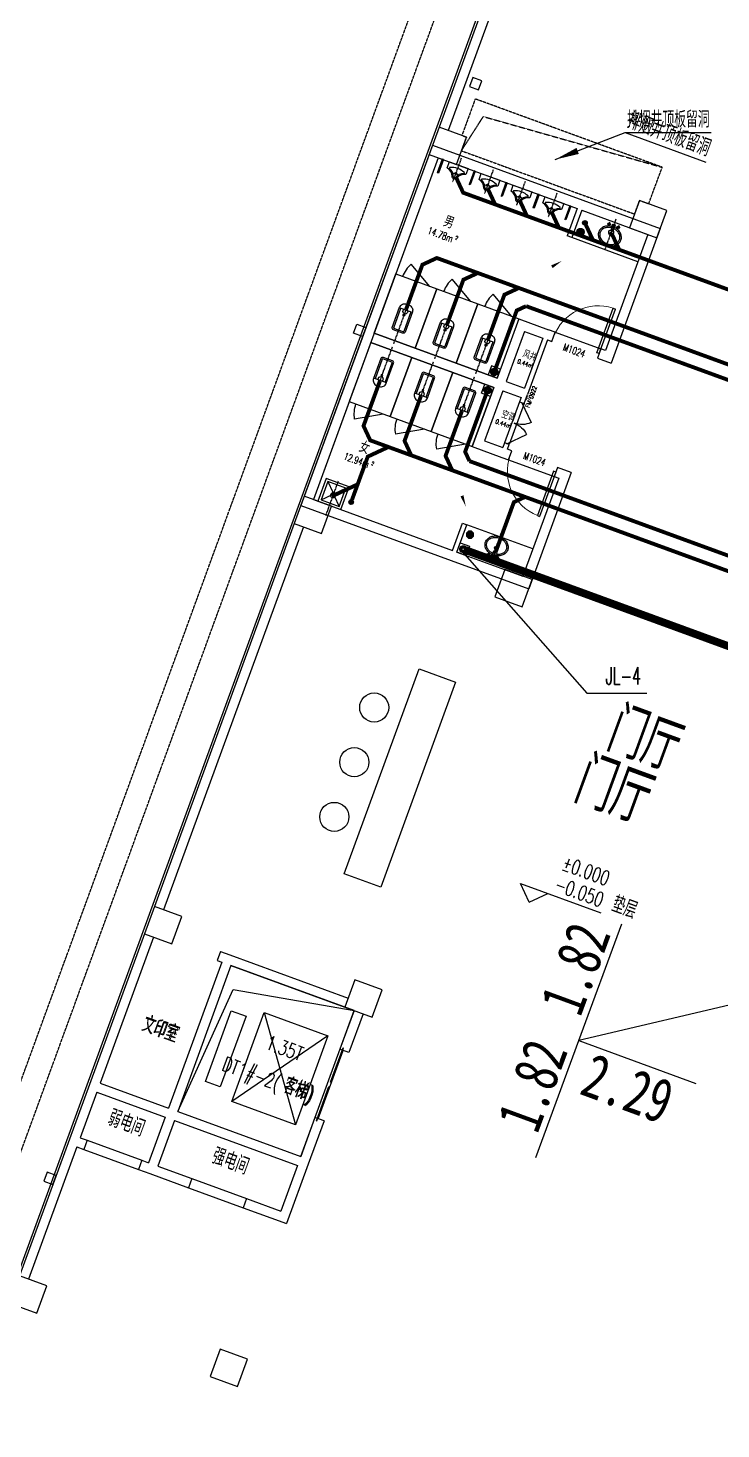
# Model space of a CAD drawing. Extents: x -111898 to 889894, y -2 to 1194865.
# Drawn here: x 711754 to 726037, y 953080 to 981947 of the extents above; entities that cross this region are included whole.
import ezdxf

# ---------------------------------------------------------------- set-up
doc = ezdxf.new("R2010")
doc.units = 0
doc.header["$LTSCALE"] = 10
doc.header["$MEASUREMENT"] = 0
for name, pattern in [('10平面$0$DASH', [0.35, 0.25, -0.1]), ('10平面$1$DOTE', [2.42, 2, -0.2, 0.02, -0.2]), ('DOTE', [2.42, 2, -0.2, 0.02, -0.2])]:
    doc.linetypes.add(name, pattern=pattern)
doc.layers.get('Defpoints').update_dxf_attribs({"color": 210})
for name, color, linetype in [('0-WALL', 252, 'Continuous'), ('1-单体污水', 50, 'Continuous'), ('10平面$1$A-AXIS-DOTE', 14, '10平面$1$DOTE'), ('A-AXIS-DOTE', 14, 'DOTE'), ('A-AXIS-SYMB', 3, 'Continuous'), ('A-CURTAIN', 134, 'Continuous'), ('A-TEXT', 61, 'Continuous'), ('A-WC', 223, 'Continuous'), ('A-防火门窗', 1, 'Continuous'), ('AS-WALL', 40, 'Continuous'), ('DIM_给水', 3, 'Continuous'), ('EQUIP_地漏', 7, 'Continuous'), ('PUB_TEXT', 7, 'Continuous'), ('SB_ZF污水', 2, 'Continuous'), ('WALL', 252, 'Continuous'), ('WINDOW', 252, 'Continuous'), ('建-引出', 3, 'Continuous'), ('建-房间', 252, 'Continuous'), ('建-门', 4, 'Continuous'), ('建-门窗编号', 7, 'Continuous'), ('污水标高', 2, 'Continuous')]:
    doc.layers.add(name, color=color, linetype=linetype)
for name, color, linetype, lineweight in [('GPS-ZF给水', 3, 'TG_J', 60), ('LG-ZF污水', 2, 'Continuous', 60), ('LG-ZF给水', 3, 'Continuous', 60)]:
    doc.layers.add(name, color=color, linetype=linetype, lineweight=lineweight)
doc.styles.add('-宋体', font='', dxfattribs={"width": 0.75})
doc.styles.add('10平面$0$A-STANDARD', font='SIMPLEX', dxfattribs={"bigfont": 'GBCBIG'})
doc.styles.add('10平面$0$Standard', font='gbenor.shx', dxfattribs={"bigfont": 'gbcbig.shx'})
doc.styles.add('_TWT_SERIAL', font='SIMPLEX', dxfattribs={"width": 0.8, "height": 3, "bigfont": 'HZTXT'})
doc.styles.add('A-AREA', font='SIMPLEX', dxfattribs={"bigfont": 'GBCBIG'})
doc.styles.add('A-STANDARD', font='SIMPLEX', dxfattribs={"bigfont": 'GBCBIG'})
doc.styles.add('A-WIN-LABEL', font='SIMPLEX', dxfattribs={"bigfont": 'GBCBIG'})
doc.styles.get("Standard").update_dxf_attribs({"font": 'gbenor.shx', "bigfont": 'gbcbig.shx'})
doc.styles.add('TG_LINETYPE', font='SIMPLEX', dxfattribs={"width": 0.8, "height": 3.5, "bigfont": 'HZTXT'})
doc.styles.get('-宋体').set_extended_font_data('SimSun')
doc.linetypes.add('TG_J', pattern='A,2,-0.3,["J",TG_LINETYPE,S=0.1,R=0,X=-0.23,Y=-0.15],0', length=2.3)

# ---------------------------------------------------------------- blocks, each defined once
blk = doc.blocks.new('10平面$0$A$C45A45C18')
at = {"color": 0}
for p, q in [((-117, -125), (-117, 75)), ((-107, 85), (322, 85)), ((322, -165), (322, 115)), ((950, -325, 0), (1250, 195, 0)), ((322, -135), (-107, -135))]:
    blk.add_line(p, q, dxfattribs=at)
at = {"color": 0, "elevation": 0}
blk.add_lwpolyline([(-350, 425), (950, 425), (950, -475), (-350, -475)], close=True, dxfattribs=at)
at = {"color": 0}
blk.add_lwpolyline([(-107, -165, -0.414214), (-147, -125), (-147, 75, -0.414214), (-107, 115), (332, 115, -0.414214), (442, 5), (442, -55, -0.414214), (332, -165)], format="xyb", close=True, dxfattribs=at)
blk.add_circle((211, -25), 20, dxfattribs=at)
for centre, radius, start, end in [((-107, 75), 10, 90, 180), ((950, -325, 0), 600, 60, 90), ((-107, -125), 10, 180, 270)]:
    blk.add_arc(centre, radius, start, end, dxfattribs=at)
for p in [(-147, -25), (211, -25)]:
    blk.add_point(p, dxfattribs=at)
at = {"layer": '10平面$1$A-AXIS-DOTE'}
blk.add_line((1031, -25), (-419, -25), dxfattribs=at)
blk = doc.blocks.new('10平面$0$$lvtry$00000224')
at = {"color": 0}
for p, q in [((-363, 0), (-363, -300)), ((-338, 0), (-363, 0)), ((-338, 0), (-338, -300)), ((337, 0), (337, -300)), ((362, 0), (337, 0)), ((362, 0), (362, -300)), ((-338, -300), (-363, -300)), ((362, -300), (337, -300))]:
    blk.add_line(p, q, dxfattribs=at)
at = {"color": 0, "elevation": 0}
blk.add_lwpolyline([(-205, -131), (-205, 0), (205, 0), (205, -131, 0.268068), (51, -263, -0.317765), (0, -300, -0.317765), (-51, -263, 0.268068)], format="xyb", close=True, dxfattribs=at)
at = {"color": 0}
blk.add_circle((0, -182, 0), 20, dxfattribs=at)
for centre, radius, start, end in [((-152, -115, 0), 10, 114.1084, 248.1394), ((5, -466, 0), 395, 66.6675, 114.1084), ((-243, -341, 0), 233, 19.2639, 68.1394), ((0, -256, 0), 24, 199.2639, 269.4998), ((0, -256, 0), 24, 270.5002, 340.7361), ((243, -341, 0), 233, 110.4941, 160.7361), ((158, -113, 0), 10, 290.4941, 66.6675)]:
    blk.add_arc(centre, radius, start, end, dxfattribs=at)
blk.add_point((0, -182, 0), dxfattribs=at)
at = {"layer": '10平面$1$A-AXIS-DOTE'}
blk.add_lwpolyline([(0, 153), (0, -367)], dxfattribs=at)
blk = doc.blocks.new('A$C34D37DA4')
at = {"ltscale": 0.5}
for points in [[(-250, -108), (250, -108), (250, 392), (-250, 392)], [(-200, -58), (200, -58), (200, 342), (-200, 342)]]:
    blk.add_lwpolyline(points, close=True, dxfattribs=at)
for points in [[(-200, 342), (-28, 171)], [(28, 171), (200, 342)], [(-200, -58), (-28, 114)], [(28, 114), (200, -58)]]:
    blk.add_lwpolyline(points, dxfattribs=at)
blk.add_circle((0, 142), 40, dxfattribs=at)
at = {"layer": 'A-AXIS-DOTE'}
blk.add_lwpolyline([(0, 427), (0, -333)], dxfattribs=at)
blk = doc.blocks.new('345345345')
at = {"layer": 'A-WC'}
h = blk.add_hatch(dxfattribs=at)
h.set_pattern_fill('ANSI31', color=256, scale=20)
h.set_pattern_definition([(45, (0, 0), (-22.4506403, 22.4506403), [])])
edge = h.paths.add_edge_path()
edge.add_arc((84993, -2400003), 150, 0, 360)
blk.add_circle((84993, -2400003), 150, dxfattribs=at)
blk = doc.blocks.new('$DorLib2D$00000001')
for p, q in [((0.45, 0.975), (0.5, 0.975)), ((0.45, 0), (0.45, 0.975)), ((0.5, 0), (0.5, 0.975)), ((0.5, 0), (0.45, 0))]:
    blk.add_line(p, q)
at = {"lineweight": 13}
blk.add_arc((0.475, 0), 0.975, 91.4693, 180, dxfattribs=at)
blk = doc.blocks.new('$DorLib2D$00000116')
at = {"color": 0}
for p, q in [((-0.5, 0), (-0.146, 0.354)), ((0.5, 0), (0.146, 0.354))]:
    blk.add_line(p, q, dxfattribs=at)
for centre, start, end in [((-0.5, 0), 0, 45), ((0.5, 0), 135, 180)]:
    blk.add_arc(centre, 0.5, start, end, dxfattribs=at)
blk = doc.blocks.new('33333333')
at = {"layer": '10平面$1$A-AXIS-DOTE'}
for points in [[(-140279, 791090), (-140279, 790430)], [(-140279, 783550), (-140279, 784210)]]:
    blk.add_lwpolyline(points, dxfattribs=at)
at = {"layer": 'A-AXIS-SYMB'}
for points in [[(-141450, 789390, 0, 0, 0), (-141030, 789900, 0, 64, 0), (-141183, 789715, 0, 0, 0)], [(-141570, 784970, 0, 0, 0), (-141150, 784460, 0, 64, 0), (-141303, 784645, 0, 0, 0)]]:
    blk.add_lwpolyline(points, format="xyseb", dxfattribs=at)
at = {"layer": 'A-WC'}
for p, q in [((-140379, 790983), (-140379, 790909)), ((-140304, 790972), (-140311, 790933)), ((-140304, 790972), (-140254, 790972)), ((-140304, 790972), (-140296, 790826)), ((-140303, 790953), (-140255, 790953)), ((-140254, 790972), (-140262, 790826)), ((-140254, 790972), (-140248, 790933)), ((-140179, 790983), (-140179, 790909)), ((-140416, 790946), (-140343, 790946)), ((-140324, 790765), (-140234, 790765)), ((-140311, 790933), (-140296, 790826)), ((-140296, 790836), (-140262, 790836)), ((-140296, 790826), (-140262, 790826)), ((-140279, 790810), (-140279, 790720)), ((-140248, 790933), (-140262, 790826)), ((-140216, 790946), (-140143, 790946)), ((-139554, 790420), (-141004, 790420)), ((-139554, 784120), (-141004, 784120)), ((-140324, 783875), (-140234, 783875)), ((-140311, 783707), (-140296, 783814)), ((-140304, 783668), (-140296, 783814)), ((-140296, 783814), (-140262, 783814)), ((-140296, 783804), (-140262, 783804)), ((-140279, 783830), (-140279, 783920)), ((-140254, 783668), (-140262, 783814)), ((-140248, 783707), (-140262, 783814)), ((-140416, 783694), (-140343, 783694)), ((-140379, 783657), (-140379, 783731)), ((-140304, 783668), (-140311, 783707)), ((-140304, 783668), (-140254, 783668)), ((-140303, 783687), (-140255, 783687)), ((-140254, 783668), (-140248, 783707)), ((-140216, 783694), (-140143, 783694)), ((-140179, 783657), (-140179, 783731))]:
    blk.add_line(p, q, dxfattribs=at)
for points in [[(-140309, 790919, 0.055034), (-140372, 790905, 0.088849), (-140448, 790864, 0.104988), (-140503, 790797, 0.12017), (-140522, 790720, 0.12017), (-140503, 790643, 0.104988), (-140448, 790576, 0.088849), (-140372, 790535, 0.080052), (-140279, 790520, 0.080052)], [(-140305, 790889, 0.056066), (-140363, 790877, 0.088849), (-140430, 790840, 0.104988), (-140477, 790783, 0.12017), (-140492, 790720, 0.12017), (-140477, 790657, 0.104988), (-140430, 790600, 0.088849), (-140363, 790563, 0.080052), (-140279, 790550, 0.080052)], [(-140279, 790520, 0.080052), (-140186, 790535, 0.088849), (-140110, 790576, 0.104988), (-140055, 790643, 0.12017), (-140036, 790720, 0.12017), (-140055, 790797, 0.104988), (-140110, 790864, 0.088849), (-140186, 790905, 0.055034), (-140250, 790919, 0.080052)], [(-140279, 790550, 0.080052), (-140196, 790563, 0.088849), (-140129, 790600, 0.104988), (-140082, 790657, 0.12017), (-140066, 790720, 0.12017), (-140082, 790783, 0.104988), (-140129, 790840, 0.088849), (-140196, 790877, 0.056066), (-140254, 790889, 0.080052)], [(-140309, 783721, -0.055034), (-140372, 783735, -0.088849), (-140448, 783776, -0.104988), (-140503, 783843, -0.12017), (-140522, 783920, -0.12017), (-140503, 783997, -0.104988), (-140448, 784064, -0.088849), (-140372, 784105, -0.080052), (-140279, 784120, -0.080052)], [(-140305, 783751, -0.056066), (-140363, 783763, -0.088849), (-140430, 783800, -0.104988), (-140477, 783857, -0.12017), (-140492, 783920, -0.12017), (-140477, 783983, -0.104988), (-140430, 784040, -0.088849), (-140363, 784077, -0.080052), (-140279, 784090, -0.080052)], [(-140279, 784120, -0.080052), (-140186, 784105, -0.088849), (-140110, 784064, -0.104988), (-140055, 783997, -0.12017), (-140036, 783920, -0.12017), (-140055, 783843, -0.104988), (-140110, 783776, -0.088849), (-140186, 783735, -0.055034), (-140250, 783721, -0.080052)], [(-140279, 784090, -0.080052), (-140196, 784077, -0.088849), (-140129, 784040, -0.104988), (-140082, 783983, -0.12017), (-140066, 783920, -0.12017), (-140082, 783857, -0.104988), (-140129, 783800, -0.088849), (-140196, 783763, -0.056066), (-140254, 783751, -0.080052)]]:
    blk.add_lwpolyline(points, format="xyb", dxfattribs=at)
for centre, radius in [((-140379, 790946), 25), ((-140379, 790946), 15), ((-140179, 790946), 25), ((-140179, 790946), 15), ((-140279, 790765), 30), ((-140279, 790765), 20), ((-140279, 783875), 30), ((-140279, 783875), 20), ((-140379, 783694), 25), ((-140379, 783694), 15), ((-140179, 783694), 25), ((-140179, 783694), 15)]:
    blk.add_circle(centre, radius, dxfattribs=at)
for centre, start, end in [((-140280, 790945), 80.5252, 279.4748), ((-140278, 790945), 260.5252, 99.4748), ((-140280, 783695), 80.5252, 279.4748), ((-140278, 783695), 260.5252, 99.4748)]:
    blk.add_arc(centre, 7.19, start, end, dxfattribs=at)
at = {"layer": 'A-防火门窗'}
for p, q in [((-140854, 786870), (-140854, 785970)), ((-140754, 786870), (-140754, 785970))]:
    blk.add_line(p, q, dxfattribs=at)
at = {"layer": 'AS-WALL'}
for p, q in [((-144354, 791220), (-141054, 791220)), ((-144354, 791220), (-144354, 787070)), ((-144154, 791020), (-141104, 791020)), ((-144154, 791020), (-144154, 787170)), ((-141104, 791020), (-141104, 790420)), ((-141054, 791220), (-139354, 791220)), ((-141004, 791020), (-141004, 790420)), ((-141004, 791020), (-139554, 791020)), ((-139554, 791020), (-139554, 791020)), ((-139554, 791020), (-139554, 788470)), ((-139354, 791220), (-139354, 791120)), ((-139354, 791120), (-139354, 791120)), ((-139354, 791120), (-139354, 790920)), ((-139354, 790920), (-139354, 790920)), ((-139354, 790920), (-139354, 788270)), ((-141004, 790420), (-141104, 790420)), ((-141454, 788470), (-141454, 787170)), ((-141454, 788470), (-140804, 788470)), ((-140654, 788470), (-140804, 788470)), ((-140654, 788270), (-140654, 788470)), ((-139554, 788470), (-139654, 788470)), ((-139654, 788470), (-139654, 788270)), ((-141254, 788270), (-141254, 787170)), ((-141254, 788270), (-140854, 788270)), ((-140854, 788270), (-140854, 787170)), ((-140754, 788270), (-140654, 788270)), ((-140754, 788270), (-140754, 787070)), ((-139654, 788270), (-139354, 788270)), ((-144354, 787070), (-144354, 783320)), ((-144154, 787170), (-141454, 787170)), ((-144154, 786970), (-141454, 786970)), ((-144154, 786970), (-144154, 783520)), ((-141454, 786970), (-141454, 785670)), ((-141254, 787170), (-140854, 787170)), ((-141254, 786970), (-140854, 786970)), ((-141254, 786970), (-141254, 785870)), ((-140854, 786970), (-140854, 786870)), ((-140754, 786870), (-140754, 787070)), ((-140854, 786870), (-140754, 786870)), ((-141254, 785870), (-140854, 785870)), ((-140754, 785970), (-140854, 785970)), ((-140854, 785970), (-140854, 785870)), ((-140754, 785870), (-140754, 785970)), ((-140654, 785870), (-140754, 785870)), ((-140654, 785670), (-140654, 785870)), ((-139354, 785870), (-139654, 785870)), ((-139654, 785870), (-139654, 785670)), ((-139354, 785870), (-139354, 783320)), ((-141454, 785670), (-140804, 785670)), ((-140804, 785670), (-140654, 785670)), ((-139654, 785670), (-139554, 785670)), ((-139554, 785670), (-139554, 783520)), ((-141104, 783520), (-141104, 784120)), ((-141104, 784120), (-141004, 784120)), ((-141004, 783520), (-141004, 784120)), ((-144154, 783520), (-141104, 783520)), ((-141004, 783520), (-139554, 783520)), ((-144354, 783320), (-141054, 783320)), ((-141054, 783320), (-139354, 783320))]:
    blk.add_line(p, q, dxfattribs=at)
at = {"layer": '建-门'}
for p, q in [((-140654, 788470), (-139654, 788470)), ((-140654, 785670), (-139654, 785670))]:
    blk.add_line(p, q, dxfattribs=at)
at = {"layer": 'A-CURTAIN', "zscale": 0.4999999999999999}
for p, xscale, yscale, rotation in [((233607, 1931455), 0.4999999999999999, 0.4999999999999999, 339.7997433646614), ((233607, -356915), -0.4999999999999994, 0.4999999999999994, 200.2002566353386)]:
    blk.add_blockref('345345345', p, dxfattribs=dict(at, xscale=xscale, yscale=yscale, rotation=rotation))
at = {"layer": 'A-WC'}
for name, p, rotation in [('10平面$0$$lvtry$00000224', (-143704, 791020), 359.9999983479594), ('10平面$0$$lvtry$00000224', (-143004, 791020), 359.9999983479594), ('10平面$0$$lvtry$00000224', (-142304, 791020), 359.9999983479594), ('10平面$0$$lvtry$00000224', (-141604, 791020), 359.9999983479594), ('10平面$0$A$C45A45C18', (-143729, 787520, 0), 90.00000039933396), ('10平面$0$A$C45A45C18', (-142829, 787520, 0), 90.00000039933396), ('10平面$0$A$C45A45C18', (-141929, 787520, 0), 90.00000039933396)]:
    blk.add_blockref(name, p, dxfattribs=dict(at, rotation=rotation))
at = {"layer": 'A-WC', "xscale": -1, "rotation": 89.99999962537163}
for p in [(-143729, 786620, 0), (-142829, 786620, 0), (-141929, 786620, 0)]:
    blk.add_blockref('10平面$0$A$C45A45C18', p, dxfattribs=at)
at = {"layer": 'A-WC'}
blk.add_blockref('A$C34D37DA4', (-143804, 783628), dxfattribs=at)
at = {"layer": 'A-防火门窗', "xscale": -900, "yscale": 900, "zscale": 100, "rotation": 269.9999999605117}
blk.add_blockref('$DorLib2D$00000116', (-140804, 786420), dxfattribs=at)
at = {"layer": '建-门'}
ref = blk.add_blockref('$DorLib2D$00000001', (-140154, 788370), dxfattribs=dict(at, xscale=1000, yscale=1000, zscale=199.9999999999999, rotation=359.9999998238549))
ref.add_attrib('A', 'M1024', (-140392, 788176), dxfattribs={"layer": '建-门窗编号', "ltscale": 500, "height": 148.8, "rotation": 360, "style": 'A-WIN-LABEL', "width": 0.705882})
ref = blk.add_blockref('$DorLib2D$00000001', (-140154, 785770), dxfattribs=dict(at, xscale=1000, yscale=-1000, zscale=199.9999999999999, rotation=2.705098788484255e-08))
ref.add_attrib('A', 'M1024', (-140392, 785796), dxfattribs={"layer": '建-门窗编号', "ltscale": 500, "height": 148.8, "rotation": 0, "style": 'A-WIN-LABEL', "width": 0.705882})
at = {"layer": 'A-防火门窗', "style": 'A-AREA'}
for s, p in [('风井', (-141125, 787760)), ('空调', (-141113, 786440))]:
    blk.add_text(s, height=144.7, dxfattribs=at).set_placement(p)
at = {"layer": 'A-防火门窗', "style": 'A-AREA', "width": 0.705882}
for s, height, p in [('0.44m', 89.2, (-141180, 787606)), ('2', 44.6, (-140880, 787659)), ('0.44m', 89.2, (-141180, 786286)), ('2', 44.6, (-140880, 786339))]:
    blk.add_text(s, height=height, dxfattribs=at).set_placement(p)
at = {"layer": '建-房间', "style": 'A-AREA'}
for s, p in [('男', (-143592, 789730)), ('女', (-143632, 784770))]:
    blk.add_text(s, height=241, dxfattribs=at).set_placement(p)
at = {"layer": '建-房间', "style": 'A-AREA', "width": 0.705882}
for s, height, p in [('14.78m', 148.8, (-143838, 789474)), ('2', 74.4, (-143258, 789562)), ('12.94m', 148.8, (-143868, 784514)), ('2', 74.4, (-143288, 784602))]:
    blk.add_text(s, height=height, dxfattribs=at).set_placement(p)
at = {"layer": '建-门窗编号', "style": 'A-WIN-LABEL', "width": 0.705882}
for s, p in [('0922', (-140618, 787019)), ('FM', (-140618, 786819))]:
    blk.add_text(s, height=89.2, rotation=90, dxfattribs=at).set_placement(p)
at = {"layer": '建-门窗编号', "style": 'A-WIN-LABEL'}
blk.add_text('丙', height=101, rotation=90, dxfattribs=at).set_placement((-140618, 786945))
blk = doc.blocks.new('$TwtSys$00000147')
blk.add_circle((0, 0, 0), 25)
blk = doc.blocks.new('$TwtSys$00000141')
for p, q in [((-94, 8), (-10, 92)), ((-94, 8), (-10, 92)), ((-87, -35), (35, 87)), ((-87, -35), (35, 87)), ((-66, -66), (66, 66)), ((-66, -66), (66, 66)), ((-32, -87), (88, 33)), ((-32, -87), (88, 33)), ((11, -92), (92, -11)), ((11, -92), (92, -11))]:
    blk.add_line(p, q)
blk.add_circle((0, 0), 94)
blk.add_circle((0, 0), 94)
blk = doc.blocks.new('$DORLIB2D$00000127')
at = {"color": 0}
for points in [[(-0.533, 0.795), (-0.533, 0.69)], [(-0.033, 0.795), (-0.533, 0.795)], [(-0.033, 0.795), (-0.033, 0.69)], [(0.533, 0.795), (0.033, 0.795)], [(0.033, 0.795), (0.033, 0.69)], [(0.533, 0.795), (0.533, 0.69)], [(-0.033, 0.69), (-0.533, 0.69)], [(0.533, 0.69), (0.033, 0.69)], [(0.5, 0.5), (-0.5, 0.5)]]:
    blk.add_lwpolyline(points, dxfattribs=at)

msp = doc.modelspace()

# ---------------------------------------------------------------- hatches: boundary and pattern name
at = {"layer": '0-WALL'}
h = msp.add_hatch(dxfattribs=at)
h.set_pattern_fill('草坪或沼泽', color=8, scale=400, angle=-0.200257)
h.set_pattern_definition([(359.79974, (-824318.4, 704905.5), (1605.5824, 1594.398), [240, -48, 64, -48, 240, -960]), (359.79974, (-824398.3, 704953.8), (1605.5824, 1594.398), [160, -120, 240, -120, 160, -800]), (359.79974, (-823836, 705591.9), (1605.5824, 1594.398), [200, -80, 200, -1120]), (359.79974, (-824634.9, 705914.7), (1605.5824, 1594.398), [80, -160, 80, -1280]), (89.79974, (-824474.9, 705914.1), (-1594.398, 1605.5824), [144, -1456]), (89.79974, (-823998.3, 704952.4), (-1594.398, 1605.5824), [160, -1440]), (89.79974, (-823596, 705591), (-1594.398, 1605.5824), [160, -1440]), (44.79974, (-823790.3, 704935.7), (5.5922, 1599.9902), [160, -2102.7417]), (134.79974, (-824206.3, 704937.2), (-1599.9902, 5.5922), [160, -2102.7417]), (63.23469, (-823838.3, 704943.9), (5.5922, 1599.99023), [160, -3417.7088]), (75.7635, (-823918.27, 704952.15), (5.59221, 1599.99023), [160, -6436.969]), (75.7635, (-823516.03, 705590.75), (5.59221, 1599.99023), [128, -6468.969]), (75.7635, (-824442.9, 705914), (5.59221, 1599.99023), [112, -6484.969]), (103.835987, (-824078.27, 704952.7), (5.59221, 1599.99023), [160, -6436.969]), (103.835987, (-823676.03, 705591.3), (5.59221, 1599.99023), [128, -6468.969]), (103.835987, (-824506.9, 705914.2), (5.59221, 1599.99023), [112, -6484.969]), (116.364795, (-824158.3, 704945), (5.5922, 1599.99023), [160, -3417.7069])])
edge = h.paths.add_edge_path()
edge.add_line((741503.08, 933538.38), (741712.87, 934018.57))
edge.add_line((741712.87, 934018.57), (745060.96, 941812.89))
edge.add_line((745060.96, 941812.89), (766890.86, 1001849.76))
edge.add_line((766890.86, 1001849.76), (760346.98, 1016169.02))
edge.add_line((760346.98, 1016169.02), (737579.78, 1026362.54))
edge.add_line((737579.78, 1026362.54), (720756.11, 1037729.77))
edge.add_line((720756.11, 1037729.77), (653654.65, 1067773.01))
edge.add_line((653654.65, 1067773.01), (467795.25, 820503.81))
edge.add_line((467795.25, 820503.81), (468143.58, 820404.89))
edge.add_line((468143.58, 820404.89), (647181.92, 1058601.18))
edge.add_line((647181.92, 1058601.18), (648464.56, 1058132.56))
edge.add_line((648464.56, 1058132.56), (650350.23, 1063296.8))
edge.add_line((650350.23, 1063296.8), (720796.15, 1037558.69))
edge.add_line((720796.15, 1037558.69), (718909.6, 1032395.07))
edge.add_line((718909.6, 1032395.07), (725484.49, 1029992.9))
edge.add_line((725484.49, 1029992.9), (726513.26, 1032808.65))
edge.add_line((726513.26, 1032808.65), (729331.07, 1031779.14))
edge.add_line((729331.07, 1031779.14), (728302.36, 1028963.46))
edge.add_line((728302.36, 1028963.46), (747084.56, 1022101.19))
edge.add_line((747084.56, 1022101.19), (755217.14, 1018452.95))
edge.add_arc((743028.5, 1006160.87), 17310.64, -14.619994, 45.242091, ccw=False)
edge.add_line((759778.64, 1001791.54), (760685.99, 1001458.08))
edge.add_line((760685.99, 1001458.08), (765094.65, 999847.31))
edge.add_line((765094.65, 999847.31), (740941.69, 933744.02))
edge.add_line((740941.69, 933744.02), (741503.08, 933538.38))
h = msp.add_hatch(dxfattribs=at)
h.set_pattern_fill('草坪或沼泽', color=8, scale=400, angle=-0.200257)
h.set_pattern_definition([(359.79974, (-824318.4, 704905.5), (1605.5824, 1594.398), [240, -48, 64, -48, 240, -960]), (359.79974, (-824398.3, 704953.8), (1605.5824, 1594.398), [160, -120, 240, -120, 160, -800]), (359.79974, (-823836, 705591.9), (1605.5824, 1594.398), [200, -80, 200, -1120]), (359.79974, (-824634.9, 705914.7), (1605.5824, 1594.398), [80, -160, 80, -1280]), (89.79974, (-824474.9, 705914.1), (-1594.398, 1605.5824), [144, -1456]), (89.79974, (-823998.3, 704952.4), (-1594.398, 1605.5824), [160, -1440]), (89.79974, (-823596, 705591), (-1594.398, 1605.5824), [160, -1440]), (44.79974, (-823790.3, 704935.7), (5.5922, 1599.9902), [160, -2102.7417]), (134.79974, (-824206.3, 704937.2), (-1599.9902, 5.5922), [160, -2102.7417]), (63.23469, (-823838.3, 704943.9), (5.5922, 1599.99023), [160, -3417.7088]), (75.7635, (-823918.27, 704952.15), (5.59221, 1599.99023), [160, -6436.969]), (75.7635, (-823516.03, 705590.75), (5.59221, 1599.99023), [128, -6468.969]), (75.7635, (-824442.9, 705914), (5.59221, 1599.99023), [112, -6484.969]), (103.835987, (-824078.27, 704952.7), (5.59221, 1599.99023), [160, -6436.969]), (103.835987, (-823676.03, 705591.3), (5.59221, 1599.99023), [128, -6468.969]), (103.835987, (-824506.9, 705914.2), (5.59221, 1599.99023), [112, -6484.969]), (116.364795, (-824158.3, 704945), (5.5922, 1599.99023), [160, -3417.7069])])
edge = h.paths.add_edge_path()
edge.add_line((734851.51, 956409.95), (729310.22, 958434.52))
edge.add_line((729310.22, 958434.52), (717831.09, 927015.87))
edge.add_line((717831.09, 927015.87), (713322.58, 928663.09))
edge.add_line((713322.58, 928663.09), (712327.38, 925939.2))
edge.add_line((712327.38, 925939.2), (712514.82, 925870.72))
edge.add_arc((716118.14, 935733.08), 10500, 249.929711, 339.929709)
edge.add_line((725980.5, 932129.76), (734851.51, 956409.95))
at = {"layer": '1-单体污水'}
for points in [[(720722.92, 978553.19), (720686.65, 978536.33), (720693.63, 978521.3)], [(720722.92, 978553.19), (720709.2, 978515.62), (720693.63, 978521.3)], [(720180.12, 977207.78), (720163.26, 977244.05), (720178.28, 977251.03)], [(720180.12, 977207.78), (720193.84, 977245.35), (720178.28, 977251.03)], [(723939.93, 977377.82), (723926.2, 977340.25), (724016.91, 977307.11)], [(723939.93, 977377.82), (723976.2, 977394.68), (724016.91, 977307.11)], [(719882.74, 977069.55), (719845.17, 977083.28), (719850.86, 977098.84)], [(719882.74, 977069.55), (719865.88, 977105.83), (719850.86, 977098.84)], [(720728.09, 976760.7), (720690.52, 976774.42), (720696.2, 976789.99)], [(720728.09, 976760.7), (720711.23, 976796.97), (720696.2, 976789.99)], [(721870.81, 976590.07), (721884.53, 976627.64), (721975.24, 976594.5)], [(721870.81, 976590.07), (721887.67, 976553.79), (721975.24, 976594.5)], [(721573.43, 976451.84), (721535.86, 976465.57), (721541.55, 976481.13)], [(721573.43, 976451.84), (721556.57, 976488.12), (721541.55, 976481.13)], [(721827.33, 976126.86), (721789.76, 976140.58), (721795.44, 976156.15)], [(721827.33, 976126.86), (721810.47, 976163.13), (721795.44, 976156.15)], [(718669.2, 973748.06), (718631.63, 973761.79), (718625.94, 973746.23)], [(718669.2, 973748.06), (718632.93, 973731.2), (718625.94, 973746.23)], [(718807.43, 973450.69), (718771.15, 973433.83), (718778.14, 973418.8)], [(718807.43, 973450.69), (718793.7, 973413.12), (718778.14, 973418.8)], [(719514.55, 973439.21), (719476.98, 973452.93), (719471.29, 973437.37)], [(719514.55, 973439.21), (719478.27, 973422.35), (719471.29, 973437.37)], [(718756.94, 973115.23), (718719.37, 973128.96), (718725.06, 973144.52)], [(718756.94, 973115.23), (718740.08, 973151.5), (718725.06, 973144.52)], [(720359.89, 973130.35), (720322.32, 973144.08), (720316.63, 973128.52)], [(720359.89, 973130.35), (720323.62, 973113.49), (720316.63, 973128.52)], [(720763.49, 973215.11), (720725.92, 973228.84), (720720.24, 973213.28)], [(720763.49, 973215.11), (720727.22, 973198.25), (720720.24, 973213.28)], [(721999.19, 972284.55), (722012.91, 972322.12), (722103.62, 972288.98)], [(721999.19, 972284.55), (722016.05, 972248.27), (722103.62, 972288.98)], [(721768.34, 972177.25), (721730.77, 972190.97), (721736.46, 972206.53)], [(721768.34, 972177.25), (721751.48, 972213.52), (721736.46, 972206.53)]]:
    msp.add_hatch(color=256, dxfattribs=at).paths.add_polyline_path(points)
at = {"layer": 'WALL'}
msp.add_hatch(color=8, dxfattribs=at).paths.add_polyline_path([(722616.02, 979234.95), (723106.67, 979351.99), (723058.87, 979476.46)], flags=17)

# ---------------------------------------------------------------- linework, layer by layer
at = {"layer": '0-WALL'}
msp.add_lwpolyline([(734215.68, 1018338.96), (703223.75, 933513.27)], dxfattribs=at)
at = {"layer": '1-单体污水', "const_width": 80}
for points in [[(720577.08, 978866.95), (720722.92, 978553.19)], [(720722.92, 978553.19), (721380.41, 978312.97)], [(721234.57, 978626.73), (721380.41, 978312.97)], [(721380.41, 978312.97), (722037.9, 978072.75)], [(721892.06, 978386.51), (722037.9, 978072.75)], [(722037.9, 978072.75), (722695.39, 977832.53)], [(722549.55, 978146.29), (722695.39, 977832.53)], [(722695.39, 977832.53), (723397.85, 977575.88)], [(723252.01, 977889.63), (723397.85, 977575.88)], [(723794.09, 977691.59), (723939.93, 977377.82)], [(723397.85, 977575.88), (723399.12, 977573.15)], [(723397.85, 977575.88), (723939.93, 977377.82)], [(719882.74, 977069.55), (720180.12, 977207.78)], [(720180.12, 977207.78), (721025.46, 976898.92)], [(723939.93, 977377.82), (739643, 971640.55)], [(719547.08, 976150.83), (719882.74, 977069.55)], [(720728.09, 976760.7), (721025.46, 976898.92)], [(721025.46, 976898.92), (721870.81, 976590.07)], [(720392.42, 975841.98), (720728.09, 976760.7)], [(721573.43, 976451.84), (721870.81, 976590.07)], [(721870.81, 976590.07), (740507.35, 969781.02)], [(721237.77, 975533.12), (721573.43, 976451.84)], [(721382.91, 974910.49), (721827.33, 976126.86)], [(722019.69, 976216.27), (721827.33, 976126.86)], [(722019.69, 976216.27), (740322.16, 969529.28)], [(719004.86, 974666.78), (718669.2, 973748.06)], [(719850.21, 974357.93), (719514.55, 973439.21)], [(721207.91, 974431.49), (720763.49, 973215.11)], [(720695.55, 974049.07), (720359.89, 973130.35)], [(718669.2, 973748.06), (718807.43, 973450.69)], [(718807.43, 973450.69), (719183.24, 973313.38)], [(719514.55, 973439.21), (719652.77, 973141.83)], [(718548.29, 972544.15), (718756.94, 973115.23)], [(718756.94, 973115.23), (719183.24, 973313.38)], [(719183.24, 973313.38), (719652.77, 973141.83)], [(719652.77, 973141.83), (720498.12, 972832.98)], [(720359.89, 973130.35), (720498.12, 972832.98)], [(720852.91, 973022.75), (720763.49, 973215.11)], [(720498.12, 972832.98), (721999.19, 972284.55)], [(720852.91, 973022.75), (739022.03, 966384.48)], [(718035.85, 972305.96), (718548.29, 972544.15)], [(718430.73, 972222.37), (718548.29, 972544.15)], [(721768.34, 972177.25), (721999.19, 972284.55)], [(721999.19, 972284.55), (738918.43, 966102.93)], [(721390.85, 971144.05), (721768.34, 972177.25)]]:
    msp.add_lwpolyline(points, dxfattribs=at)
at = {"layer": 'Defpoints', "color": 1}
for points in [[(720851.83, 980741.88), (721039.69, 980673.25), (721108.32, 980861.1), (720920.47, 980929.73)], [(718530.03, 975844.04), (718717.89, 975775.4), (718649.25, 975587.55), (718461.4, 975656.18)], [(712077.42, 958183.08), (712265.27, 958114.44), (712333.91, 958302.3), (712146.05, 958370.93)]]:
    msp.add_lwpolyline(points, close=True, dxfattribs=at)
at = {"layer": 'Defpoints'}
for points in [[(721492.29, 974918.45), (721304.43, 974987.09), (721235.8, 974799.23), (721423.65, 974730.6)], [(721286.38, 974354.89), (721098.53, 974423.52), (721167.16, 974611.38), (721355.02, 974542.74)], [(720781.6, 971079.19), (720593.74, 971147.83), (720662.38, 971335.68), (720850.23, 971267.05)]]:
    msp.add_lwpolyline(points, close=True, dxfattribs=at)
at = {"layer": 'DIM_给水'}
for p, q in [((720704.83, 971160.46, 3000), (723268.49, 968239.75)), ((723268.49, 968239.75), (724510.78, 968239.75))]:
    msp.add_line(p, q, dxfattribs=at)
at = {"layer": 'GPS-ZF给水', "linetype": 'Continuous', "ltscale": 0.1, "const_width": 160}
msp.add_lwpolyline([(720768.95, 971190.26), (730106.31, 967778.76)], dxfattribs=at)
at = {"layer": 'LG-ZF污水', "linetype": 'Continuous'}
for centre, radius in [((721364.04, 974858.83), 55), ((721364.04, 974858.83), 40), ((721226.78, 974483.15), 55), ((721226.78, 974483.15), 40)]:
    msp.add_circle(centre, radius, dxfattribs=at)
at = {"layer": 'LG-ZF给水', "linetype": 'Continuous'}
msp.add_circle((720721.99, 971207.42), 50, dxfattribs=at)
at = {"layer": 'WALL', "color": 8, "linetype": '10平面$0$DASH'}
for p, q in [((701765.91, 933311.3), (729683.01, 1009721.1)), ((702235.55, 933139.71), (730152.64, 1009549.52))]:
    msp.add_line(p, q, dxfattribs=at)
at = {"layer": 'WALL', "color": 8}
for p, q in [((722800.67, 986950.1), (720226.88, 979905.56)), ((722988.53, 986881.47), (720414.73, 979836.93)), ((722616.02, 979234.95), (724065, 979791.49)), ((724065, 979791.49), (725727.51, 979184.08)), ((720020.98, 979342), (717447.18, 972297.45)), ((720208.83, 979273.36), (717635.04, 972228.82)), ((717241.28, 971733.89), (714358.63, 963844)), ((717429.13, 971665.26), (714546.48, 963775.37)), ((722086.08, 963932.53), (721907.25, 964317.26)), ((721907.25, 964317.26), (723560.37, 963713.28)), ((722086.08, 963932.53), (722470.81, 964111.36)), ((714152.72, 963280.44), (713020.25, 960180.84)), ((714340.58, 963211.8), (713242.43, 960206.13)), ((715655.56, 962731.36), (715749.49, 962697.05)), ((715724.19, 962919.22), (715912.05, 962850.58)), ((715912.05, 962850.58), (718354.16, 961958.33)), ((715749.49, 962697.05), (714651.33, 959691.37)), ((715937.34, 962628.41), (714839.19, 959622.74)), ((715937.34, 962628.41), (718285.52, 961770.48)), ((715410.41, 960239.14), (715942.33, 961695.02)), ((716247.59, 961583.49), (715715.67, 960127.61)), ((715942.33, 961695.02), (716247.59, 961583.49)), ((715952.3, 959828.23), (716621.49, 961659.81)), ((716621.49, 961659.81), (717936.47, 961179.37)), ((716621.49, 961659.81), (717267.28, 959347.79)), ((718473.38, 961701.85), (718181.68, 960903.46)), ((718661.23, 961633.21), (718369.53, 960834.83)), ((717936.47, 961179.37), (715952.3, 959828.23)), ((717936.47, 961179.37), (717267.28, 959347.79)), ((713020.25, 960180.84), (712608.45, 959053.71)), ((713242.43, 960206.13), (714651.33, 959691.37)), ((715715.67, 960127.61), (715410.41, 960239.14)), ((713173.79, 960018.28), (712830.62, 959079.01)), ((713173.79, 960018.28), (714582.7, 959503.52)), ((717267.28, 959347.79), (715952.3, 959828.23)), ((714839.19, 959622.74), (717375.22, 958696.17)), ((714582.7, 959503.52), (714239.53, 958564.25)), ((714770.55, 959434.89), (714427.38, 958495.61)), ((714770.55, 959434.89), (717306.59, 958508.32)), ((717666.92, 959494.56), (717375.22, 958696.17)), ((717854.77, 959425.92), (717528.76, 958533.61)), ((712608.45, 959053.71), (711578.93, 956235.9)), ((712830.62, 959079.01), (712971.51, 959027.53)), ((712971.51, 959027.53), (714098.64, 958615.72)), ((712761.98, 958891.15), (711766.78, 956167.26)), ((712761.98, 958891.15), (712902.87, 958839.68)), ((712902.87, 958839.68), (714030, 958427.87)), ((714030, 958427.87), (714264.82, 958342.08)), ((714098.64, 958615.72), (714239.53, 958564.25)), ((714427.38, 958495.61), (715131.84, 958238.23)), ((717306.59, 958508.32), (716963.42, 957569.05)), ((717528.76, 958533.61), (717082.64, 957312.56)), ((714264.82, 958342.08), (715063.2, 958050.38)), ((715131.84, 958238.23), (716258.96, 957826.43)), ((715063.2, 958050.38), (716190.33, 957638.57)), ((716258.96, 957826.43), (716963.42, 957569.05)), ((716190.33, 957638.57), (717082.64, 957312.56))]:
    msp.add_line(p, q, dxfattribs=at)
at = {"layer": 'WALL', "color": 8, "linetype": '10平面$0$DASH'}
msp.add_lwpolyline([(720971.05, 980485.39), (720696.52, 979733.97), (720790.44, 979699.66), (720687.49, 979417.87), (724256.73, 978113.82), (724359.68, 978395.6), (724547.53, 978326.97), (724826, 979076.95)], close=True, dxfattribs=at)
msp.add_lwpolyline([(720687.49, 979417.87), (721139.66, 980122.66), (724826, 979076.95)], dxfattribs=at)
at = {"layer": 'WALL', "color": 8}
for points in [[(720020.98, 979342), (720584.54, 979136.09), (720790.44, 979699.66), (720226.88, 979905.56)], [(724153.77, 977832.04), (724717.34, 977626.13), (724923.24, 978189.7), (724359.68, 978395.6)], [(717241.28, 971733.89), (717804.84, 971527.99), (718010.74, 972091.55), (717447.18, 972297.45)], [(721374.08, 970223.93), (721937.64, 970018.03), (722143.54, 970581.59), (721579.98, 970787.49)], [(719023.43, 964242.36), (718272.01, 964516.9), (719816.29, 968743.62), (720567.71, 968469.09)], [(714152.72, 963280.44), (714716.29, 963074.54), (714922.19, 963638.1), (714358.63, 963844)], [(714839.19, 959622.74), (717375.22, 958696.17), (718473.38, 961701.85), (715937.34, 962628.41)], [(718285.52, 961770.48), (718849.09, 961564.58), (719054.99, 962128.14), (718491.43, 962334.04)], [(711373.02, 955672.33), (711936.59, 955466.43), (712142.49, 956029.99), (711578.93, 956235.9)], [(715505.82, 954162.37), (716069.39, 953956.47), (716275.29, 954520.03), (715711.73, 954725.94)]]:
    msp.add_lwpolyline(points, close=True, dxfattribs=at)
for points in [[(715724.19, 962919.22), (715655.56, 962731.36)], [(714839.19, 959622.74), (715984.09, 962132.24), (718473.38, 961701.85)], [(718369.53, 960834.83), (718181.68, 960903.46)], [(717854.77, 959425.92), (717666.92, 959494.56)], [(712971.51, 959027.53), (712902.87, 958839.68)], [(714098.64, 958615.72), (714030, 958427.87)], [(715131.84, 958238.23), (715063.2, 958050.38)], [(716258.96, 957826.43), (716190.33, 957638.57)]]:
    msp.add_lwpolyline(points, dxfattribs=at)
for centre in [(718890.27, 967945.53), (718478.46, 966818.41), (718066.66, 965691.28)]:
    msp.add_circle(centre, 300, dxfattribs=at)
at = {"layer": '建-引出'}
for p, q in [((722616.02, 979234.95), (724065, 979791.49)), ((724065, 979791.49), (725835, 979791.49))]:
    msp.add_line(p, q, dxfattribs=at)
msp.add_lwpolyline([(722616.02, 979234.95, 0, 133.33, 0), (723082.77, 979414.23, 0, 0, 0)], format="xyseb", dxfattribs=at)
at = {"layer": '污水标高', "color": 2}
for p, q in [((734959.28, 963876.39), (723107.33, 961081.23)), ((723107.33, 961081.23), (723993.46, 963489.63)), ((722221.2, 958672.83), (723107.33, 961081.23)), ((723107.33, 961081.23), (725515.73, 960195.1))]:
    msp.add_line(p, q, dxfattribs=at)

# ---------------------------------------------------------------- block references
at = {"layer": 'EQUIP_地漏', "xscale": 0.5, "yscale": 0.5, "zscale": 0.5, "rotation": 339.9297114489383}
for p in [(723232.2, 977932.25), (718414.6, 972178.22)]:
    msp.add_blockref('$TwtSys$00000141', p, dxfattribs=at)
at = {"layer": 'SB_ZF污水', "xscale": 2, "yscale": 2, "zscale": 2}
for p, rotation in [((720556.01, 978912.29), 339.9297114489383), ((721213.5, 978672.07), 339.9297114489383), ((721870.99, 978431.85), 339.9297114489383), ((722528.48, 978191.63), 339.9297114489383), ((723773.01, 977736.93), 339.9297114489383), ((719529.92, 976103.87), 339.9297114489383), ((720375.26, 975795.01), 339.9297114489383), ((721220.61, 975486.16), 339.9297114489383), ((719022.02, 974713.75), 159.9297114489383), ((719867.37, 974404.89), 159.9297114489383), ((720712.71, 974096.04), 159.9297114489383), ((718039.28, 972315.35), 159.9297114489383), ((721373.7, 971097.09), 159.9297114489383)]:
    msp.add_blockref('$TwtSys$00000147', p, dxfattribs=dict(at, rotation=rotation))
at = {"layer": 'WALL', "rotation": 339.9297114345931}
msp.add_blockref('33333333', (584152.42, 186820.38), dxfattribs=at)
at = {"layer": 'WINDOW', "xscale": 1500, "yscale": -60, "zscale": 1500, "rotation": 249.9297113957257}
msp.add_blockref('$DORLIB2D$00000127', (718018.23, 960164.69), dxfattribs=at)

# ---------------------------------------------------------------- texts
at = {"layer": 'A-TEXT', "style": 'A-STANDARD'}
for s, p in [('文印室', (714074.42, 961286.21)), ('客梯', (716985.52, 960019.98))]:
    msp.add_text(s, height=337.589, rotation=339.929711, dxfattribs=at).set_placement(p)
at = {"layer": 'A-TEXT', "style": 'A-STANDARD', "width": 0.705882}
for s, p in [('1.35T', (716626.43, 960918.07)), ('DT1#-2(', (715726.89, 960479.83)), (')', (717447.16, 959851.31))]:
    msp.add_text(s, height=297.5, rotation=339.929711, dxfattribs=at).set_placement(p)
at = {"layer": 'DIM_给水', "color": 7, "style": '_TWT_SERIAL', "width": 0.6}
msp.add_text('JL-4', height=360, dxfattribs=at).set_placement((723659.64, 968419.75))
at = {"layer": 'PUB_TEXT'}
msp.add_text('门厅', height=1012.766, rotation=339.929711, dxfattribs=at).set_placement((723618.38, 967072.01))
at = {"layer": 'WALL', "color": 8}
for s, height, style, p in [('排烟井顶板留洞', 352.593, '10平面$0$A-STANDARD', (724075.99, 979899.27)), ('门厅', 1057.778, '10平面$0$Standard', (722942.67, 966009.37)), ('垫层', 352.593, '10平面$0$A-STANDARD', (723754.2, 963754.25)), ('文印室', 352.593, '10平面$0$A-STANDARD', (714074.42, 961286.21)), ('客梯', 352.593, '10平面$0$A-STANDARD', (716985.52, 960019.98)), ('弱电间', 352.593, '10平面$0$A-STANDARD', (713367.48, 959351.31)), ('强电间', 352.593, '10平面$0$A-STANDARD', (715512.95, 958567.44))]:
    msp.add_text(s, height=height, rotation=339.929672, dxfattribs=dict(at, style=style)).set_placement(p)
at = {"layer": 'WALL', "color": 8, "style": '10平面$0$A-STANDARD', "width": 0.705882}
for s, p in [('%%P0.000', (722728.74, 964613.33)), ('-0.050', (722572.59, 964185.96)), ('1.35T', (716626.43, 960918.07)), ('DT1#-2(', (715726.89, 960479.83)), (')', (717467.68, 959843.82))]:
    msp.add_text(s, height=297.5, rotation=339.929672, dxfattribs=at).set_placement(p)
at = {"layer": '建-引出', "color": 7, "style": 'A-STANDARD'}
msp.add_text('排烟井顶板留洞', height=337.589, dxfattribs=at).set_placement((724100.64, 979896.49))
at = {"layer": '污水标高', "color": 2, "style": '-宋体', "width": 0.75}
for s, rotation, p in [('1.82', 69.799743, (723136.11, 961545.25)), ('1.82', 69.799743, (722249.98, 959136.86)), ('2.29', 339.799744, (723092.68, 959993.39))]:
    msp.add_text(s, height=906.329, rotation=rotation, dxfattribs=at).set_placement(p)

doc.saveas('drawing.dxf')
